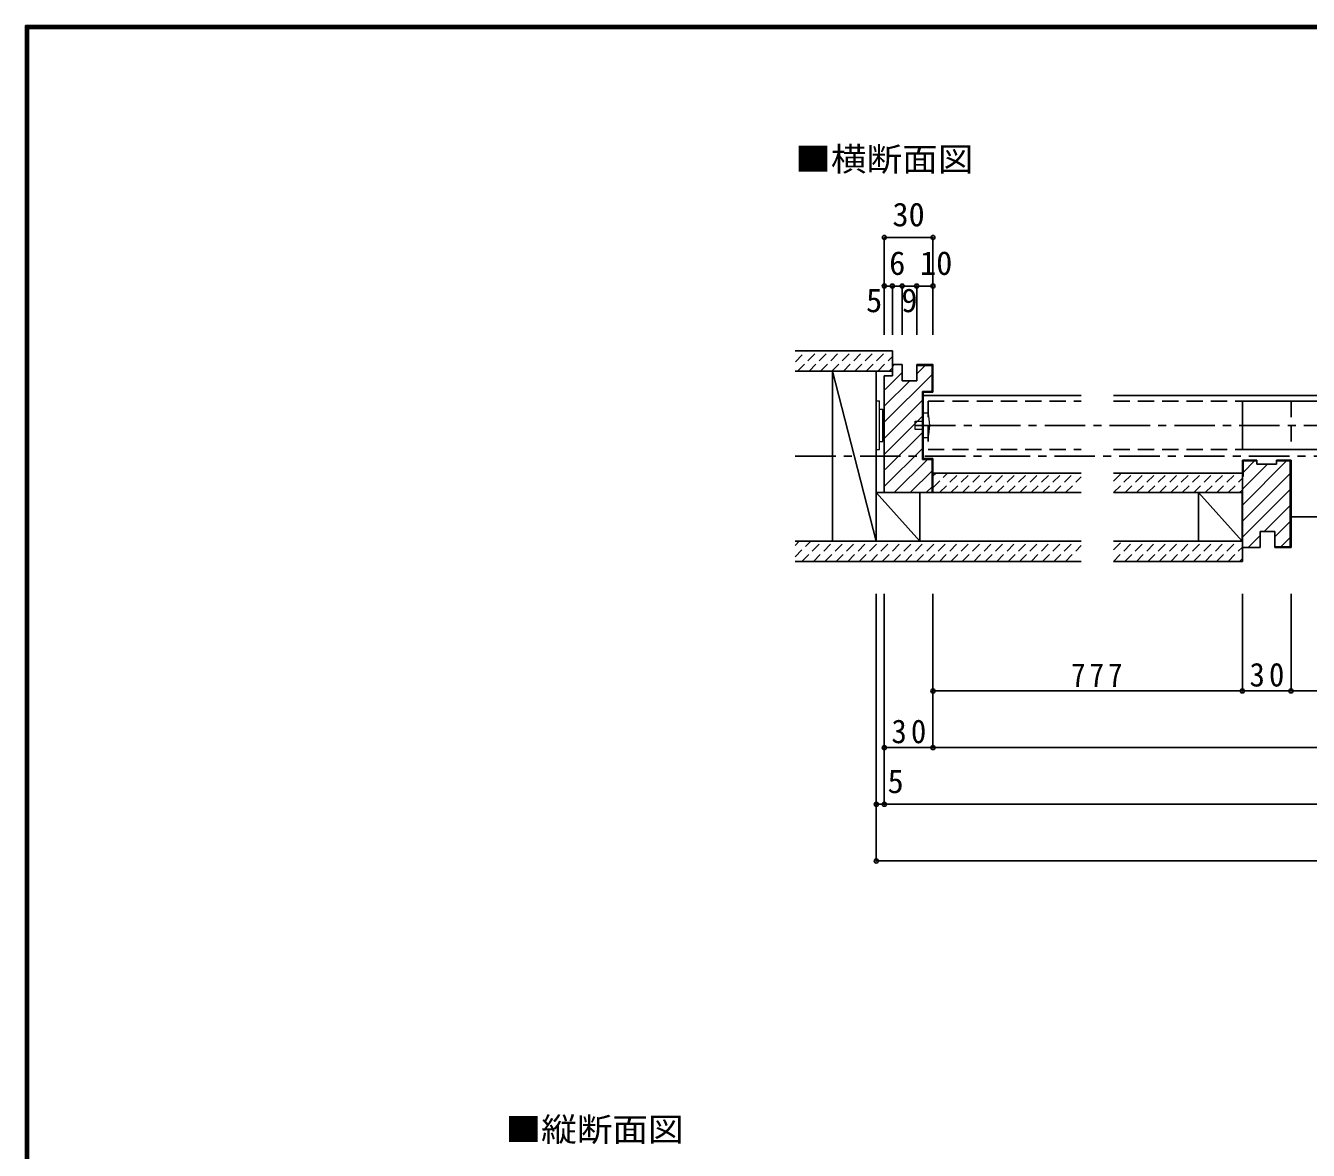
# Model space of a CAD drawing. Units: millimetres at full size, sheet at 1:5. Extents: x -973 to 977, y -718 to 696.
# Drawn here: x -973 to -182, y 1 to 696 of the extents above; entities that cross this region are included whole.
import ezdxf
from ezdxf.enums import TextEntityAlignment as Align

# ---------------------------------------------------------------- set-up
doc = ezdxf.new("R2010")
doc.units = ezdxf.units.MM
doc.header["$LTSCALE"] = 5
doc.header["$PDMODE"] = 32
doc.header["$PDSIZE"] = 2.5
for name, pattern in [('CHAIN1', [8, 5, -1, 1, -1]), ('DASHED1', [1.8, 1.2, -0.6]), ('DASHED2', [3, 2, -1])]:
    doc.linetypes.add(name, pattern=pattern)
for name, color, linetype in [('0-1_通り芯', 4, 'CHAIN1'), ('0-2_柱', 7, 'Continuous'), ('0-3_仕上げ', 2, 'Continuous'), ('0-4_枠', 3, 'Continuous'), ('0-6_扉', 2, 'Continuous'), ('0-A_文字', 7, 'Continuous'), ('0-B_寸法', 7, 'Continuous'), ('0-C_ハッチ', 4, 'DASHED1'), ('F-1_枠', 6, 'Continuous')]:
    doc.layers.add(name, color=color, linetype=linetype)
doc.layers.add('0-7_金物', color=7, linetype='Continuous', lineweight=18)
doc.styles.add('ＭＳ ゴシック', font='')
doc.styles.get('ＭＳ ゴシック').set_extended_font_data('MS Gothic')

msp = doc.modelspace()

# ---------------------------------------------------------------- linework, layer by layer
at = {"layer": '0-1_通り芯'}
for p, q in [((-424.361, 449), (427.661, 449)), ((-498.347, 430), (501.661, 430))]:
    msp.add_line(p, q, dxfattribs=at)
at = {"layer": '0-2_柱'}
for p, q in [((-475.368, 482.5), (-475.368, 377.5)), ((-448.368, 482.5), (-475.368, 482.5)), ((-448.368, 377.5), (-475.368, 482.5)), ((-448.368, 377.5), (-448.368, 482.5)), ((-249.411, 407.5), (-222.411, 377.5)), ((-249.411, 407.5), (-249.411, 377.5)), ((-222.411, 407.5), (-249.411, 407.5)), ((-222.411, 377.5), (-222.411, 407.5)), ((-475.368, 377.5), (-448.368, 377.5)), ((-448.368, 377.5), (-421.368, 377.5)), ((-249.411, 377.5), (-222.411, 377.5))]:
    msp.add_line(p, q, dxfattribs=at)
msp.add_lwpolyline([(-421.368, 377.5), (-421.368, 407.5), (-448.368, 407.5)], close=True, dxfattribs=at)
at = {"layer": '0-3_仕上げ'}
for p, q in [((-498.347, 495), (-438.361, 495)), ((-413.361, 419.5), (-321.857, 419.5)), ((-301.857, 419.5), (-222.354, 419.5)), ((-222.354, 419.5), (-222.354, 407.5)), ((-413.361, 407.5), (-321.857, 407.5)), ((-301.857, 407.5), (-222.354, 407.5)), ((-498.432, 377.5), (-321.857, 377.5)), ((-301.857, 377.5), (-222.354, 377.5)), ((-222.354, 365), (-222.354, 377.5)), ((-498.452, 365), (-321.857, 365)), ((-301.857, 365), (-222.354, 365))]:
    msp.add_line(p, q, dxfattribs=at)
msp.add_lwpolyline([(-498.347, 482.5), (-438.361, 482.5), (-438.361, 495)], dxfattribs=at)
at = {"layer": '0-4_枠'}
for p, q in [((-438.361, 479.5), (-438.361, 486.5)), ((-432.361, 486.5), (-438.361, 486.5)), ((-432.361, 476.5), (-432.361, 486.5)), ((-423.361, 476.5), (-423.361, 486.5)), ((-423.361, 486), (-413.861, 486)), ((-413.861, 486), (-413.861, 470)), ((-438.361, 479.5), (-443.361, 479.5)), ((-443.361, 479.5), (-443.361, 407.5)), ((-423.361, 476.5), (-432.361, 476.5)), ((-419.861, 470), (-413.861, 470)), ((-419.861, 470), (-419.861, 428)), ((-419.361, 469.5), (-413.361, 469.5)), ((-419.361, 469.5), (-419.361, 428.5)), ((-419.861, 428), (-413.861, 428)), ((-419.361, 428.5), (-413.361, 428.5)), ((-413.861, 407.5), (-413.861, 428)), ((-413.361, 407.5), (-413.361, 428.5)), ((-222.354, 373.5), (-222.354, 427.5)), ((-213.354, 427.5), (-222.354, 427.5)), ((-213.354, 427), (-221.854, 427)), ((-221.854, 417.5), (-221.854, 427)), ((-213.354, 425), (-213.354, 427.5)), ((-201.354, 425), (-213.354, 425)), ((-201.354, 425), (-201.354, 427.5)), ((-201.354, 427.5), (-192.354, 427.5)), ((-201.354, 427), (-192.854, 427)), ((-192.854, 427), (-192.854, 374)), ((-192.354, 427.5), (-192.354, 373.5)), ((-221.854, 417.5), (-222.354, 417.5)), ((-443.361, 407.5), (-413.361, 407.5)), ((-211.354, 383.5), (-202.354, 383.5)), ((-211.354, 383.5), (-211.354, 373.5)), ((-202.354, 373.5), (-202.354, 383.5)), ((-222.354, 373.5), (-211.354, 373.5)), ((-202.354, 374), (-192.854, 374)), ((-202.354, 373.5), (-192.354, 373.5))]:
    msp.add_line(p, q, dxfattribs=at)
at = {"layer": '0-4_枠', "color": 4}
for p, q in [((-419.361, 467.5), (-321.857, 467.5)), ((-301.857, 467.5), (-112.85, 467.5)), ((-192.354, 392.5), (-112.85, 392.5))]:
    msp.add_line(p, q, dxfattribs=at)
at = {"layer": '0-4_枠'}
msp.add_lwpolyline([(-423.361, 486.5), (-413.361, 486.5), (-413.361, 469.5)], dxfattribs=at)
at = {"layer": '0-6_扉', "linetype": 'DASHED2'}
for p, q in [((-416.361, 464), (-416.361, 434)), ((-416.361, 464), (-321.857, 464)), ((-301.857, 464), (-192.354, 464)), ((-192.354, 464), (-192.354, 434)), ((-416.361, 434), (-321.857, 434)), ((-301.857, 434), (-192.354, 434))]:
    msp.add_line(p, q, dxfattribs=at)
at = {"layer": '0-6_扉', "color": 6}
for p, q in [((-222.354, 464), (-222.354, 434)), ((-222.354, 464), (-112.85, 464)), ((-222.354, 434), (-112.85, 434))]:
    msp.add_line(p, q, dxfattribs=at)
at = {"layer": '0-7_金物'}
for p, q in [((-448.368, 464.068), (-446.368, 464.068)), ((-448.368, 434.068), (-448.368, 464.068)), ((-446.368, 434.068), (-446.368, 464.068)), ((-446.368, 459.068), (-444.368, 459.068)), ((-444.368, 439.068), (-444.368, 459.068)), ((-444.368, 458.068), (-443.361, 458.068)), ((-424.361, 446.5), (-424.361, 451.5)), ((-424.361, 451.5), (-419.361, 451.5)), ((-419.361, 446.5), (-424.361, 446.5)), ((-446.368, 439.068), (-444.368, 439.068)), ((-444.368, 440.068), (-443.361, 440.068)), ((-419.361, 441.5), (-416.361, 441.5)), ((-448.368, 434.068), (-446.368, 434.068))]:
    msp.add_line(p, q, dxfattribs=at)
msp.add_lwpolyline([(-416.361, 456.5), (-419.361, 456.5), (-419.361, 441.5)], dxfattribs=at)
msp.add_arc((-443.986, 449), 28.625, 344.81071, 15.18929, dxfattribs=at)
at = {"layer": '0-B_寸法', "color": 4}
for p, q in [((-443.361, 565), (-443.361, 505)), ((-443.361, 565), (-413.361, 565)), ((-413.361, 565), (-413.361, 505)), ((-443.361, 535), (-413.361, 535)), ((-438.361, 535), (-438.361, 505)), ((-432.361, 535), (-432.361, 505)), ((-423.361, 535), (-423.361, 505)), ((-448.347, 180), (-448.347, 345)), ((-443.361, 215), (-443.361, 345)), ((-413.361, 250), (-413.361, 345)), ((-222.354, 285), (-222.354, 345)), ((-192.354, 285), (-192.354, 345)), ((-413.361, 285), (-222.354, 285)), ((-222.354, 285), (-192.354, 285)), ((-192.354, 285), (195.657, 285)), ((-443.361, 250), (-413.361, 250)), ((-413.361, 250), (416.661, 250)), ((-448.347, 215), (-443.361, 215)), ((-443.361, 215), (446.661, 215)), ((-448.347, 180), (451.647, 180))]:
    msp.add_line(p, q, dxfattribs=at)
at = {"layer": '0-B_寸法'}
for p in [(-443.361, 565), (-413.361, 565), (-443.361, 535), (-438.361, 535), (-432.361, 535), (-423.361, 535), (-413.361, 535), (-413.361, 285), (-222.354, 285), (-192.354, 285), (-443.361, 250), (-413.361, 250), (-448.347, 215), (-443.361, 215), (-448.347, 180)]:
    msp.add_point(p, dxfattribs=at)
at = {"layer": '0-C_ハッチ'}
for p, q in [((-498.252, 488.24), (-491.492, 495)), ((-496.921, 482.5), (-484.421, 495)), ((-489.85, 482.5), (-477.35, 495)), ((-482.779, 482.5), (-470.279, 495)), ((-475.708, 482.5), (-463.208, 495)), ((-468.637, 482.5), (-456.137, 495)), ((-461.566, 482.5), (-449.066, 495)), ((-454.495, 482.5), (-441.995, 495)), ((-447.423, 482.5), (-438.361, 491.563)), ((-440.352, 482.5), (-438.361, 484.491)), ((-413.361, 410.497), (-404.357, 419.5)), ((-413.361, 417.568), (-411.429, 419.5)), ((-409.286, 407.5), (-397.286, 419.5)), ((-402.215, 407.5), (-390.215, 419.5)), ((-395.144, 407.5), (-383.144, 419.5)), ((-388.073, 407.5), (-376.073, 419.5)), ((-381.002, 407.5), (-369.002, 419.5)), ((-373.931, 407.5), (-361.931, 419.5)), ((-366.86, 407.5), (-354.86, 419.5)), ((-359.789, 407.5), (-347.789, 419.5)), ((-352.718, 407.5), (-340.718, 419.5)), ((-345.647, 407.5), (-333.647, 419.5)), ((-338.576, 407.5), (-326.576, 419.5)), ((-331.505, 407.5), (-321.857, 417.147)), ((-301.87, 407.5), (-289.87, 419.5)), ((-301.857, 414.583), (-296.941, 419.5)), ((-294.798, 407.5), (-282.798, 419.5)), ((-287.727, 407.5), (-275.727, 419.5)), ((-280.656, 407.5), (-268.656, 419.5)), ((-273.585, 407.5), (-261.585, 419.5)), ((-266.514, 407.5), (-254.514, 419.5)), ((-259.443, 407.5), (-247.443, 419.5)), ((-252.372, 407.5), (-240.372, 419.5)), ((-245.301, 407.5), (-233.301, 419.5)), ((-238.23, 407.5), (-226.23, 419.5)), ((-231.159, 407.5), (-222.354, 416.305)), ((-224.088, 407.5), (-222.354, 409.234)), ((-498.448, 367.836), (-488.784, 377.5)), ((-498.436, 374.918), (-495.855, 377.5)), ((-494.213, 365), (-481.713, 377.5)), ((-487.142, 365), (-474.642, 377.5)), ((-480.071, 365), (-467.571, 377.5)), ((-473, 365), (-460.5, 377.5)), ((-465.929, 365), (-453.429, 377.5)), ((-458.857, 365), (-446.357, 377.5)), ((-451.786, 365), (-439.286, 377.5)), ((-444.715, 365), (-432.215, 377.5)), ((-437.644, 365), (-425.144, 377.5)), ((-430.573, 365), (-418.073, 377.5)), ((-423.502, 365), (-411.002, 377.5)), ((-416.431, 365), (-403.931, 377.5)), ((-409.36, 365), (-396.86, 377.5)), ((-402.289, 365), (-389.789, 377.5)), ((-395.218, 365), (-382.718, 377.5)), ((-388.147, 365), (-375.647, 377.5)), ((-381.076, 365), (-368.576, 377.5)), ((-374.005, 365), (-361.505, 377.5)), ((-366.934, 365), (-354.434, 377.5)), ((-359.863, 365), (-347.363, 377.5)), ((-352.791, 365), (-340.291, 377.5)), ((-345.72, 365), (-333.22, 377.5)), ((-338.649, 365), (-326.149, 377.5)), ((-331.578, 365), (-321.857, 374.721)), ((-301.943, 365), (-289.443, 377.5)), ((-301.857, 372.157), (-296.514, 377.5)), ((-294.872, 365), (-282.372, 377.5)), ((-287.801, 365), (-275.301, 377.5)), ((-280.73, 365), (-268.23, 377.5)), ((-273.659, 365), (-261.159, 377.5)), ((-266.588, 365), (-254.088, 377.5)), ((-259.517, 365), (-247.017, 377.5)), ((-252.446, 365), (-239.946, 377.5)), ((-245.375, 365), (-232.875, 377.5)), ((-238.304, 365), (-225.804, 377.5)), ((-231.232, 365), (-222.354, 373.878)), ((-224.161, 365), (-222.354, 366.807))]:
    msp.add_line(p, q, dxfattribs=at)
at = {"layer": '0-C_ハッチ', "linetype": 'Continuous'}
for p, q in [((-438.347, 485.598), (-437.445, 486.5)), ((-423.361, 480.785), (-418.146, 486)), ((-443.361, 450.885), (-413.861, 480.385)), ((-443.361, 460.785), (-427.646, 476.5)), ((-442.861, 471.184), (-432.361, 481.684)), ((-414.347, 470), (-413.861, 470.486)), ((-443.361, 440.986), (-419.861, 464.486)), ((-443.361, 431.086), (-419.861, 454.586)), ((-442.861, 421.687), (-419.861, 444.687)), ((-443.361, 411.287), (-419.861, 434.787)), ((-437.249, 407.5), (-416.749, 428)), ((-427.349, 407.5), (-413.861, 420.988)), ((-222.354, 399.685), (-195.039, 427)), ((-222.354, 409.585), (-206.938, 425)), ((-221.854, 419.984), (-214.838, 427)), ((-222.354, 389.786), (-192.854, 419.286)), ((-417.45, 407.5), (-413.861, 411.089)), ((-222.354, 379.886), (-192.854, 409.386)), ((-208.841, 383.5), (-192.854, 399.487)), ((-202.354, 380.087), (-192.854, 389.587)), ((-218.841, 373.5), (-211.354, 380.987)), ((-198.542, 374), (-192.854, 379.688))]:
    msp.add_line(p, q, dxfattribs=at)
at = {"layer": 'F-1_枠'}
for p, q in [((-973.347, 695.833), (-973.347, -700.833)), ((-973.347, 695.833), (976.653, 695.833)), ((-973.347, 695), (976.653, 695)), ((-973.347, 694.167), (976.653, 694.167)), ((-972.514, 695.833), (-972.514, -700.833)), ((-971.68, 695.833), (-971.68, -700.833))]:
    msp.add_line(p, q, dxfattribs=at)

# ---------------------------------------------------------------- texts
at = {"layer": '0-A_文字', "style": 'ＭＳ ゴシック', "width": 1.1}
for s, p in [('■横断面図', (-498.347, 601.667)), ('■縦断面図', (-677.203, 2.5))]:
    msp.add_text(s, height=14.66, dxfattribs=at).set_placement(p, align=Align.BOTTOM_LEFT)
at = {"layer": '0-B_寸法', "style": 'ＭＳ ゴシック'}
for s, p in [('30', (-438.361, 567.5)), ('6', (-440.361, 537.5)), ('10', (-421.338, 537.5)), ('5', (-454.628, 514.493)), ('9', (-432.861, 514.493)), ('5', (-441.361, 217.5))]:
    msp.add_text(s, height=14.66, dxfattribs=at).set_placement(p, align=Align.BOTTOM_LEFT)
at = {"layer": '0-B_寸法', "char_height": 14.66, "attachment_point": 7, "style": 'ＭＳ ゴシック'}
for s, insert in [('\\T1.27;\\W0.9;777', (-328.107, 287.5)), ('\\T1.27;\\W0.95;30', (-217.979, 287.5)), ('\\T1.27;\\W0.95;30', (-438.986, 252.5))]:
    msp.add_mtext(s, dxfattribs=dict(at, insert=insert))

doc.saveas('drawing.dxf')
